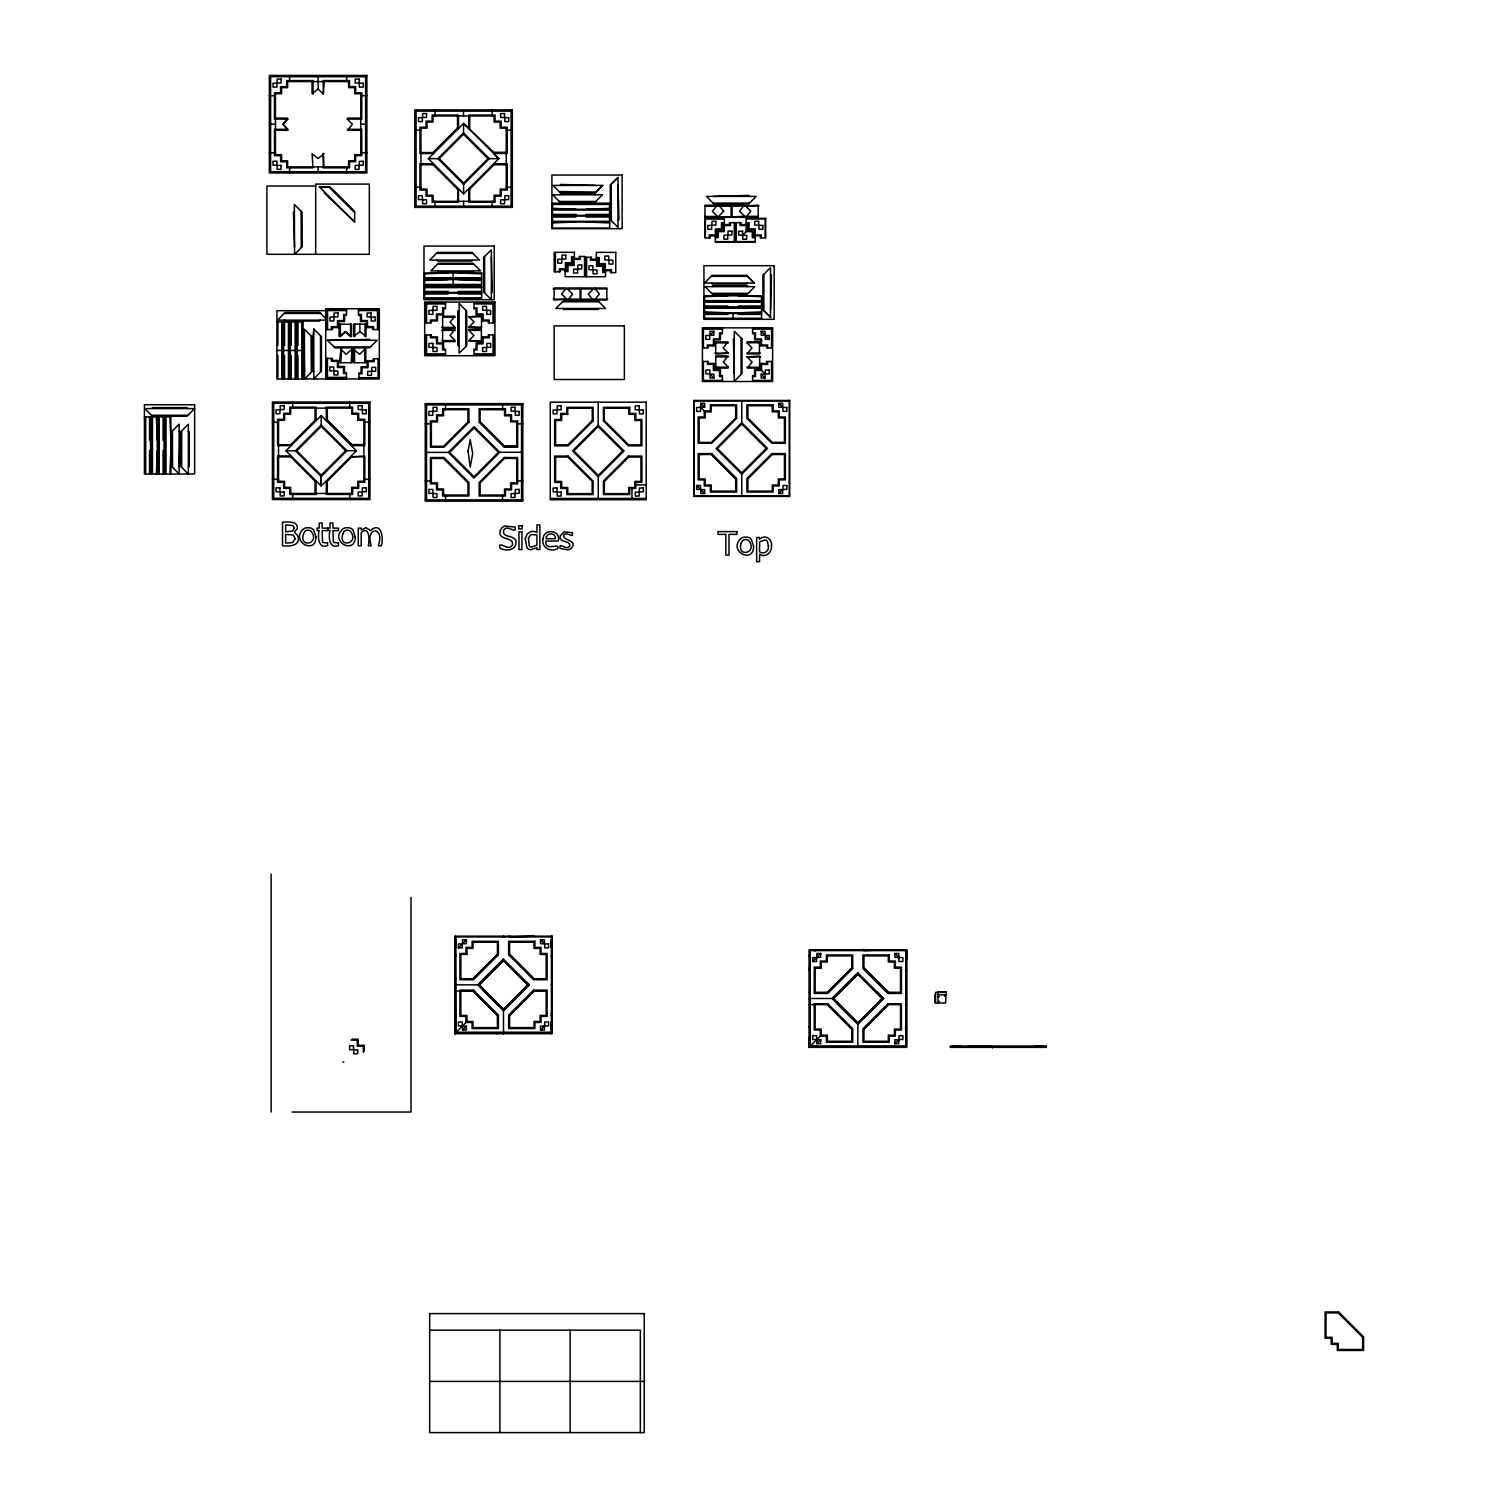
<?xml version="1.0" encoding="UTF-8"?>
<svg xmlns="http://www.w3.org/2000/svg" width="1508" height="1508" viewBox="0 0 1508 1508"><rect width="100%" height="100%" fill="white"/><g stroke="black" fill="none" stroke-linecap="round" stroke-linejoin="round"><path stroke-width="1.5" d="M318.113 171.705L318.113 166.879M318.113 76.701L318.15 88.991L323.315 94.137L324.258 81.545M321.185 415.567L321.185 425.03L346.953 450.704L321.185 476.566L321.185 486.028L285.973 450.798L321.185 415.567L356.416 450.798L321.185 486.028L321.185 475.19L345.577 450.704L356.416 450.798M354.663 212.666L354.663 222.128L319.432 186.917L330.271 187.011L354.663 211.29L354.663 212.666L328.895 187.011L319.432 186.917M454.737 1033.696L454.737 936.166L552.267 936.166L552.267 1033.696L454.737 1033.696L454.737 1023.951M551.494 1032.433L455.529 1032.433L455.529 1033.696L455.529 936.166M552.267 945.912L552.267 936.166M580.844 288.952L580.844 287.971L593.04 287.971L593.417 288.952L588.309 294.06L593.04 300.167L580.844 300.167L580.844 288.952L593.417 288.952M741.766 495.925L741.766 474.191L767.534 448.442L741.766 422.674L741.766 400.939M809.061 1047.363L809.061 949.833L906.61 949.833L906.61 1047.363L809.061 1047.363L809.061 1037.598M906.553 959.578L906.553 949.833L906.553 1047.363M458.187 345.615L458.243 311.063L458.187 345.615L459.129 346.048M313.909 329.121L312.835 336.642L312.835 371.119L313.796 371.496M340.054 362.712L340.883 349.177L340.054 362.712L352.043 362.712L352.043 349.177L346.048 354.323L340.883 349.177L340.883 362.712M339.394 336.378L339.394 324.182L351.59 324.182L351.59 336.378L345.483 331.628L339.394 336.378L339.47 324.182M713.736 196.379L748.59 195.418L749.005 196.379M152.101 408.574L152.459 407.612L186.954 407.612L187.369 408.574M473.248 270.912L472.871 271.874L438.394 271.874L437.98 270.912M559.958 194.777L560.316 193.816L594.812 193.816L595.226 194.777M712.323 286.633L712.681 285.691L747.176 285.691L747.591 286.633M287.632 130.31L275.455 130.216L287.632 130.31L283.089 124.222L287.632 118.114L275.455 118.114M360.789 130.31L347.632 130.31L352.363 124.203L347.255 119.094L347.632 118.114L360.789 118.114M457.489 189.122L433.116 164.749L433.493 163.769L419.94 163.769L419.94 190.065L426.048 190.065L426.048 196.153L432.136 196.153L432.136 202.261L458.432 202.261L458.432 188.707L457.489 201.318M493.7 153.533L494.077 152.553L463.635 123.43L428.366 158.642L463.597 193.872L498.809 158.604L493.663 153.458L494.077 152.421L506.254 152.421M455.19 327.443L454.813 328.424L442.636 328.424L442.636 316.228L454.813 316.228L450.081 322.316L455.19 327.443L441.656 327.443M455.19 340.601L454.813 341.581L442.636 341.581L442.636 329.385L454.813 329.385L450.081 335.492L455.19 340.601L441.656 340.601M567.498 288.952L567.875 287.971L580.071 287.971L580.071 300.167L567.875 300.167L572.625 294.06L567.498 288.952L580.071 288.952M717.525 216.473L717.148 217.454L704.952 217.454L704.952 205.258L717.148 205.258L712.398 211.346L717.525 216.473L704.952 216.473M744.65 216.341L744.273 217.322L732.077 217.322L732.077 205.126L744.273 205.126L739.523 211.214L744.65 216.341L718.901 217.322L731.097 217.322L731.097 205.314M728.402 367.123L728.025 368.103L715.829 368.103L715.829 355.907L728.025 355.907L723.293 362.014L728.402 367.123L715.829 367.123M746.856 342.75L747.233 341.788L759.429 341.788L759.429 353.965L747.233 353.965L751.983 347.877L746.856 342.75L760.39 342.75M320.092 320.13L319.677 321.091L285.182 321.091L284.823 320.13M290.705 456.886L291.119 455.963L277.585 455.963L277.585 482.258L283.674 482.258L283.674 488.347L289.781 488.347L289.781 494.436L316.077 494.436L316.077 480.901L315.097 481.278L290.705 456.886L278.528 456.886M472.343 260.073L471.91 261.035L437.433 261.035L437.056 260.073M468.913 316.793L481.523 315.869L481.523 328.047L468.913 327.104L474.077 321.958L468.913 316.793L481.523 316.793M560.241 185.409L560.656 184.447L595.509 185.409M566.725 299.187L554.115 300.13L554.115 287.934L566.311 287.934L561.56 294.041L566.725 299.187L553.172 299.187M598.356 308.48L597.922 309.423L563.445 309.423L563.068 308.48M745.612 206.068L758.222 205.126L758.222 217.322L746.026 217.322L750.777 211.214L745.612 206.068L759.165 206.068M747.044 283.033L746.63 283.994L712.153 283.994L711.776 283.033M728.326 353.174L715.716 354.116L715.716 341.92L727.912 341.92L723.18 348.009L728.326 353.174L714.792 353.174M324.182 192.911L354.663 221.921M468.781 330.365L469.195 329.328L481.391 329.328L481.391 341.656L468.781 340.695L473.946 335.53L468.781 330.365L481.391 330.365M594.416 288.028L606.8 288.028L606.8 300.035L594.623 300.035L599.355 294.041L594.623 288.028M723.727 211.403L718.901 205.314L731.286 205.314M746.969 356.925L759.768 356.077L759.561 368.084L747.384 368.084L752.115 362.09L746.969 356.925L760.503 356.925M301.298 247.651L302.26 246.671L302.052 212.119L294.362 204.504L294.569 254.305L301.298 247.651L301.072 211.158M311.308 372.325L312.288 371.345L312.062 336.793L304.371 329.159L304.578 378.96L311.308 372.325L311.082 335.813M457.527 115.984L457.527 128.161L433.116 152.553L433.493 153.533L419.94 153.533L419.94 127.237L426.048 127.237L426.048 121.13L432.136 121.13L432.136 115.042L458.432 115.042L458.507 128.538L457.395 128.161L433.116 152.553L420.921 152.553M428.366 158.642L439.205 158.642L463.503 134.269L463.597 123.43L498.809 158.642L487.97 158.642L463.503 134.269M172.44 430.854L171.46 431.835L171.535 466.255L179.132 473.983L179.132 424.163L172.44 430.854L172.515 467.216M187.916 415.266L186.954 416.246L152.459 416.246L144.806 408.574L194.607 408.574L187.916 415.266L151.479 415.266M181.676 430.93L180.696 431.91L180.696 466.387L188.368 474.04L188.368 424.238L181.676 430.93L181.676 467.367M437.414 264.22L438.394 263.259L472.871 263.259L480.543 270.912L430.741 270.912L437.414 264.22L473.851 264.22M595.773 201.469L594.812 202.43L560.316 202.43L552.663 194.777L602.465 194.777L595.773 201.469L559.355 201.469M327.293 493.474L327.293 481.278L351.666 456.792L363.862 456.792M465.821 346.595L466.801 345.615L466.726 311.214L459.129 303.466L459.129 353.287L465.821 346.595L465.746 310.233M521.542 452.287L499.808 452.287L474.04 478.149L448.272 452.381L426.444 452.381M748.59 204.032L756.243 196.379L706.441 196.379L714.038 204.108L748.59 204.032L749.551 203.052L713.058 203.128M598.167 402.184L598.167 425.181L572.493 450.949L598.261 476.716L598.261 498.451M770.531 317.528L770.531 267.613L762.878 275.267L762.935 309.687L770.607 317.34L762.935 309.687M748.138 293.325L747.176 294.305L712.681 294.305L705.028 286.633L754.829 286.633L748.138 293.325L711.701 293.325M741.766 422.674L716.017 448.536L741.766 474.191M503.502 1033.696L503.502 1009.323L527.894 984.837L503.502 960.539L479.129 984.837L454.737 984.837M505.123 1009.078L529.27 984.837L503.502 959.163L477.753 984.837L503.502 1010.699L529.27 984.931L526.141 981.708M509.61 1015.412L533.983 990.926L546.179 990.926L546.179 1015.412L540.09 1015.412L540.09 1021.5L533.983 1021.5L533.983 1027.608L509.61 1027.608L509.61 1015.412L533.983 991.02L546.179 991.02M857.845 1046.571L857.845 1022.971L882.218 998.485L857.845 974.206L833.453 998.485L809.061 998.485L810.248 998.598M864.273 1017.881L883.594 998.485L857.845 972.83L832.077 998.485L857.845 1024.347L883.594 998.598L877.336 992.245M863.933 1029.078L888.306 1004.592L900.502 1004.686L900.502 1029.078L894.414 1029.078L894.414 1035.167L888.306 1035.167L888.306 1041.255L863.933 1041.255L863.933 1029.078L888.306 1004.686M312.062 81.545L312.062 93.722L318.15 88.991M463.597 193.872L463.597 183.034L487.97 158.642M469.685 201.318L469.685 189.122L494.077 164.749L506.254 164.749M345.483 331.628L340.374 336.755L340.374 324.182M359.884 331.59L365.992 336.322L365.992 324.126L353.796 324.126L353.796 336.322L359.884 331.59L359.884 324.126M369.63 339.375L327.556 340.412M364.804 349.159L359.677 354.286L353.588 349.536L353.588 362.712L365.784 362.712L365.784 349.536L364.804 349.159L364.804 362.712M370.459 346.878L369.479 347.858L335.078 347.933L327.406 340.261L377.226 340.261L370.459 346.878L334.097 346.953M278.528 444.709L290.705 444.709L315.097 420.317L315.097 408.121M484.596 256.454L483.634 257.434L483.691 291.987L491.363 299.658L491.363 249.838L484.596 256.454L484.671 292.967M285.973 450.798L295.436 450.798L321.185 425.03M602.672 185.409L595.076 193.005L560.656 193.081L553.002 185.409L602.804 185.409L596.056 192.025L559.487 191.573M448.272 452.381L474.04 426.613L499.808 452.287M718.487 216.473L723.651 211.308M742.294 235.568L747.176 230.667L753.284 230.667L753.284 236.775L755.225 236.775L755.225 242.091L735.772 242.091L735.772 222.637L741.088 222.637L741.088 224.579L747.176 224.579L747.176 230.667M710.004 335.228L713.906 331.326L713.906 335.228L710.004 335.228L710.004 331.326L713.906 331.326M598.261 476.716L624.029 450.949L598.167 425.181M734.396 381.166L742.068 373.513L741.993 338.942L734.321 331.289L734.207 381.09M778.788 493.531L782.69 489.629L778.788 489.629L778.788 493.531L782.69 493.531L782.69 489.629M458.357 947.872L462.259 943.97L458.357 943.97L458.357 947.872L462.259 947.872L462.259 943.97M462.504 943.725L466.406 939.823L466.406 943.725L462.504 943.725L462.504 939.823L466.406 939.823M473.022 978.73L497.414 954.451L473.022 978.937L460.845 978.843L473.022 978.73L497.414 954.451L497.414 942.255L473.022 942.255L473.022 948.362L466.933 948.362L466.933 954.451M479.356 983.329L503.502 959.163M479.129 984.931L503.502 960.539L527.894 984.837L503.502 1009.323L479.129 984.931L503.502 1009.323M466.933 1021.5L473.022 1021.5L473.022 1027.608L497.414 1027.608L497.414 1015.412L473.022 990.926L460.845 991.02L460.845 1015.412L466.933 1015.412L466.933 1021.5L455.529 1032.923L551.438 1032.923M466.406 1026.137L466.406 1030.039L462.504 1030.039L466.406 1026.137L458.357 1025.892L458.357 1021.99L462.259 1021.99L462.259 1025.892M540.524 1030.039L544.426 1026.137L544.426 1030.039L540.524 1030.039L540.524 1026.137L548.573 1025.892L548.573 1021.99L544.671 1021.99L544.671 1025.892M812.699 961.52L816.601 957.618L816.601 961.52L812.699 961.52L812.699 957.618L820.729 957.391L820.729 953.49L816.827 953.49L816.827 957.391L820.729 953.49M815.168 992.49L827.364 992.396L851.737 968.117L851.737 955.921L827.364 955.921L827.364 962.01L821.257 962.01L821.257 968.117L815.168 968.117M833.679 996.976L857.845 972.83M833.453 998.598L857.845 974.206L882.218 998.485L857.845 1022.971L833.453 998.598L857.845 1022.971M815.168 1004.592L815.168 1029.078L821.257 1029.078L821.257 1035.167L809.853 1046.571L905.78 1046.571M816.827 1043.687L820.729 1039.785L820.729 1043.687L816.827 1043.687L816.827 1039.785L820.729 1039.785M894.866 1043.687L898.768 1039.785L894.866 1039.785L894.866 1043.687L898.768 1043.687L898.994 1035.657L902.896 1035.657L902.896 1039.559L898.994 1039.559M937.938 1002.82L939.427 1001.331M944.479 996.26L945.968 994.771M592.267 420.468L567.781 444.86L555.585 444.86L555.585 420.468L561.692 420.468L561.692 414.38L567.781 414.38M827.364 992.396L851.737 968.117L827.364 992.584L815.168 992.584L815.168 968.023L821.257 968.023M617.997 177.473L611.249 184.089L611.306 220.602L617.997 227.293L617.997 177.473L610.269 185.069L610.344 219.621L611.306 220.602M938.014 997.24L939.427 996.581M294.38 211.742L293.438 212.157L294.531 247.01M304.409 336.397L303.447 336.831L304.541 371.665M617.997 220.036L618.959 219.621L617.997 184.768M491.363 292.42L492.324 291.987L491.363 257.133M734.321 338.527L733.378 338.942L734.321 373.796M458.112 311.214L459.129 310.761M188.368 466.764L189.311 466.387L189.311 431.91L188.368 431.476M179.132 466.688L180.093 431.835L179.132 431.401M770.531 310.12L771.493 275.267L770.531 274.852M533.945 936.166L509.459 936.939L509.459 935.582M863.782 949.229L863.782 950.606L888.269 949.833M269.348 95.72L275.455 95.72M360.789 95.683L366.878 95.683M416.095 111.14L511.099 111.14M347.255 119.094L361.769 119.094L361.732 92.761L355.643 92.761L355.643 86.653L349.536 86.653L349.536 80.565L323.24 80.565L323.315 94.137M270.629 124.203L275.455 124.203M360.789 124.203L365.615 124.203M347.255 129.33L361.769 129.33L361.769 155.626L355.662 155.626L355.662 161.714L349.573 161.714L349.573 167.822L323.24 167.859L323.24 153.326L324.088 166.879M414.832 130.122L420.921 130.122M506.254 130.122L512.362 130.122M269.348 152.742L275.455 152.742M360.789 152.704L366.878 152.704M494.077 152.61L506.254 152.61M493.663 153.458L507.235 153.533L507.235 127.237L501.146 127.237L501.146 121.13L495.039 121.13L495.039 115.042L468.743 115.042L468.743 128.538L469.723 128.161L469.723 115.984M493.663 163.769L494.134 164.749L493.7 163.769L507.235 163.769L507.235 190.065L501.146 190.065L501.146 196.153L495.039 196.153L495.039 202.261L468.743 202.261L468.743 188.707L469.685 189.122M420.921 164.749L433.116 164.749M315.681 186.031L266.916 186.031L266.916 254.305L369.328 254.305L369.328 184.089L315.681 184.089L315.681 254.305M414.832 187.18L420.921 187.18M506.254 187.18L512.362 187.18M422.391 199.848L426.538 199.848L426.538 203.75L422.636 203.75L422.636 199.848M552.494 204.447L609.534 204.447M416.095 206.144L511.099 206.144M718.487 206.162L744.65 206.106M704.952 206.238L717.525 206.238M552.494 208.33L575.867 209.273M609.534 208.33L586.178 209.273M552.494 214.4L575.905 214.4L575.905 215.361M609.552 214.4L586.141 214.4L586.141 215.361M745.612 216.379L758.222 216.379M552.494 217.02L575.905 217.02L575.905 216.04M609.552 217.02L586.141 217.02L586.141 216.04M724.349 218.905L705.386 218.905L705.386 237.887M746.196 218.867L765.668 218.867M724.349 222.769L721.465 222.769L721.465 228.858L715.376 228.858L715.376 234.946L709.269 234.946L709.269 237.887M746.196 222.732L749.099 222.732L749.099 228.82L755.188 228.82L755.188 234.928L761.276 234.928L761.276 237.849M552.494 222.939L575.867 221.996M609.647 222.939L586.178 221.996M715.339 237.717L718.26 237.717L718.26 231.629L724.349 231.629L724.349 225.54L730.456 225.54L730.456 222.637M755.225 237.717L752.304 237.717L752.304 231.61L746.196 231.61L746.196 225.521L740.108 225.521L740.108 222.637M715.339 241.619L734.792 241.619M735.772 241.6L755.225 241.6M436.453 253.382L472.89 253.382L479.582 260.073L429.761 260.073L437.433 252.401L471.91 252.401L472.89 253.382M574.397 256.68L571.513 256.68L571.513 262.769L565.406 262.769L565.406 268.858L559.317 268.858L559.317 271.798M596.339 257.548L599.26 257.548L599.26 263.636L605.368 263.636L605.368 269.725L611.456 269.725L611.456 272.628M565.18 271.553L568.007 271.553L568.007 265.465L574.096 265.465L574.096 259.376L580.203 259.376L580.203 256.473M605.556 272.42L602.672 272.42L602.672 266.332L596.565 266.332L596.565 260.224L590.476 260.224L590.476 257.303M424.577 273.872L447.951 272.929M481.636 273.872L458.262 272.929M746.63 275.38L712.153 275.38L704.481 283.033L754.302 283.033L746.63 275.38L754.302 283.033M711.173 276.341L747.61 276.341M424.577 277.755L481.636 277.755M424.577 280.563L447.951 279.621M481.636 280.563L458.262 279.621M424.577 284.447L481.636 284.447M424.577 287.613L481.636 287.613M553.172 288.876L566.725 288.876M594.209 288.876L606.8 288.876M424.577 291.459L447.989 291.459L447.989 292.439M481.636 291.459L458.225 291.459L458.225 292.439M424.577 294.003L447.989 294.003L447.989 293.023M481.636 294.003L458.225 294.003L458.225 293.023M704.519 296.718L727.893 295.775M761.578 296.718L738.204 295.775M424.577 297.849L481.636 297.849M567.498 299.187L580.071 299.187M580.844 299.187L593.417 299.187M594.209 299.187L607.743 299.187M704.519 300.601L761.578 300.601M562.465 301.788L598.902 301.788L605.594 308.48L555.792 308.48L563.445 300.808L597.922 300.808L598.902 301.788M704.519 302.166L761.578 302.166M426.538 303.937L445.52 303.937M474.096 303.937L493.059 303.937M704.519 306.011L727.93 306.011L727.93 306.991M761.578 306.011L738.185 306.011L738.185 306.991M445.52 307.821L442.579 307.821L442.579 313.909L436.491 313.909L436.491 320.016L430.402 320.016L430.402 322.901M474.096 307.821L477.018 307.821L477.018 313.909L483.107 313.909L483.107 320.016L489.214 320.016L489.214 322.901M704.519 308.009L761.578 308.009M325.709 310.686L276.944 310.686L276.944 378.96L379.337 378.96L379.337 308.744L325.709 308.744L325.709 378.96M346.52 310.591L327.556 310.591L327.556 329.611M358.489 310.591L377.49 310.591L377.49 329.573M704.519 311.911L727.893 312.835M761.578 311.911L738.204 312.835M284.201 313.438L320.638 313.438L327.33 320.13L277.529 320.13L285.182 312.476L319.677 312.476L320.638 313.438M346.52 314.493L343.598 314.493L343.598 320.582L337.509 320.582L337.509 326.671L331.402 326.671L331.402 329.611M358.489 314.456L361.411 314.456L361.411 320.544L367.5 320.544L367.5 326.633L373.607 326.633L373.607 329.573M704.519 314.399L727.93 314.399L727.93 313.419M761.578 314.399L738.185 314.399L738.185 313.419M442.636 317.208L455.19 317.208M704.519 318.263L761.578 318.263M276.944 321.939L283.033 321.939L283.033 378.96M468.913 327.104L481.523 327.104M722.407 328.933L703.425 328.933L703.425 347.914M752.586 328.933L772.039 328.933M469.195 329.536L481.391 329.536M441.656 330.365L455.19 330.365M761.163 331.326L765.065 331.326L765.065 335.228L761.163 335.228L761.163 331.326L765.065 335.228M722.407 332.797L719.505 332.797L719.505 338.885L713.416 338.885L713.416 344.974L707.327 344.974L707.327 347.914M752.586 332.797L755.47 332.797L755.47 338.885L761.578 338.885L761.578 344.974L767.666 344.974L767.666 347.914M765.31 335.473L769.212 335.473L769.212 339.375L765.31 339.375L765.31 335.473L769.212 339.375M468.781 340.695L481.391 340.695M715.716 342.863L728.326 342.863M276.944 345.351L277.906 345.351L277.906 321.939M283.617 345.351L284.597 345.351L284.597 321.939M290.29 345.351L291.27 345.351L291.27 321.939M296.982 345.351L297.962 345.351L297.962 321.939M445.52 349.988L442.579 349.988L442.579 343.881L436.491 343.881L436.491 337.792L430.402 337.792L430.402 334.908M474.096 349.988L477.018 349.988L477.018 343.881L483.107 343.881L483.107 337.792L489.214 337.792L489.214 334.908M276.944 350.478L281.77 350.478M283.617 350.478L288.443 350.478M290.29 350.478L295.134 350.478M296.982 350.478L301.807 350.478M746.856 353.004L760.39 353.004M426.538 353.871L445.52 353.871M474.096 353.871L493.059 353.871M276.944 355.586L277.906 355.586L277.906 378.96M283.617 355.586L284.597 355.586L284.597 378.96M290.29 355.586L291.27 355.586L291.27 378.96M296.982 355.586L297.962 355.586L297.962 378.96M715.829 356.887L728.402 356.887M379.337 358.697L373.249 358.697L373.249 360.676L367.16 360.676L367.16 366.783L361.053 366.783L361.053 372.872L359.111 372.872L359.111 378.96M746.969 367.236L759.561 367.236M760.635 369.517L754.547 369.517L754.547 375.605L752.586 375.605L752.586 380.921L772.039 380.921L772.039 361.468L766.724 361.468L766.724 363.409L760.635 363.409L760.635 369.517L765.517 374.399M346.463 373.532L343.541 373.532L343.541 367.443L337.453 367.443L337.453 361.336L331.345 361.336L331.345 358.414M359.111 373.814L362.033 373.814L362.033 367.707L368.122 367.707L368.122 361.618L374.229 361.618L374.229 358.697M710.004 374.135L713.906 374.135L713.906 378.037L710.004 378.037L710.004 374.135L713.906 378.037M761.163 374.135L765.065 374.135L765.065 378.037L761.163 378.037L761.163 374.135L765.065 378.037M722.407 376.585L719.505 376.585L719.505 370.478L713.416 370.478L713.416 364.389L707.327 364.389L707.327 361.468M752.586 376.585L755.47 376.585L755.47 370.478L761.578 370.478L761.578 364.389L767.666 364.389L767.666 361.468M346.463 377.396L327.462 377.396L327.462 358.414M359.111 377.697L378.074 377.697L378.074 358.697M703.425 380.431L722.407 380.431M752.586 380.431L771.549 380.431M694.283 400.939L789.268 400.939M700.523 407.462L696.639 407.462L696.639 411.364L700.523 411.364L700.768 403.333L704.67 403.333L704.67 407.235L700.768 407.235M778.788 403.333L782.69 403.333L782.69 407.235L778.788 407.235L778.788 403.333L782.69 407.235M425.275 404.879L522.805 404.879M567.687 408.272L592.267 408.272L592.267 420.675M433.079 411.175L436.981 411.175L436.981 407.273L433.079 407.273L432.834 415.322L428.932 415.322L428.932 411.42L432.834 411.42M705.197 411.854L711.286 411.854L711.286 405.765L735.678 405.765L735.678 417.961L711.286 442.428L699.109 442.428L699.109 417.961L705.197 417.961L705.197 411.854L700.315 406.971M144.41 416.924L150.517 416.924L150.517 473.983M357.773 420.223L363.862 420.223L363.862 444.803L351.666 444.803L327.293 420.317L327.293 408.121M272.42 422.278L278.528 422.278M363.862 422.165L369.95 422.165M425.275 423.842L431.363 423.842M516.716 423.842L522.805 423.842M170.856 440.204L169.914 416.83M150.517 440.336L149.537 440.336L149.537 416.924M157.284 440.298L156.361 416.924M164.07 440.336L163.09 440.336L163.09 416.924M351.666 444.596L351.251 445.633L364.804 445.633L364.804 419.337L358.697 419.337L358.697 413.249L352.608 413.249L352.608 407.16L326.312 407.16L326.312 420.694L327.293 420.317L351.666 444.596L363.862 444.596M516.716 446.179L504.52 446.179L480.128 421.901L480.128 409.705L504.52 409.705L504.52 415.812L510.609 415.812L510.609 421.806L516.716 421.806L516.716 446.387L504.52 446.387L480.128 421.901M150.517 450.572L149.537 450.572L149.537 473.983M157.284 450.609L156.361 473.983M164.07 450.572L163.09 450.572L163.09 473.983M170.856 450.515L169.914 473.983M711.286 454.436L699.109 454.624L699.109 479.016L705.197 478.922L705.197 485.011L711.286 485.011L711.286 491.099L735.678 491.099L735.678 478.922L711.286 454.436L735.678 478.922M272.42 479.318L278.528 479.318M363.862 479.318L369.95 479.318M425.275 480.901L431.363 480.901M516.716 480.901L522.805 480.901M635.811 484.897L646.197 484.897M696.639 485.501L700.523 489.403L696.639 489.403L696.639 485.501L700.523 485.501L700.768 493.531L704.67 493.531L704.67 489.629L700.768 489.629L704.67 493.531M432.834 493.342L428.932 493.342L428.932 489.44L432.834 489.44L433.079 497.489L436.981 497.489L436.981 493.587L433.079 493.587M693.793 495.925L789.268 495.925L789.268 400.449M550.269 498.451L646.197 498.451M425.275 499.883L522.805 499.883M455.529 936.939L551.438 936.939M455.529 937.429L456.019 1032.923M455.906 939.823L455.906 947.872M540.524 939.823L544.426 939.823L544.426 943.725L540.524 943.725L540.524 939.823L544.426 943.725M551.099 939.823L551.099 947.872M809.853 950.606L905.78 950.606M809.853 951.096L810.343 1046.571M905.384 951.096L905.78 949.833L905.78 1047.363M810.248 953.49L810.248 961.52M894.866 953.49L898.768 953.49L898.994 961.52L902.896 961.52L902.896 957.618L894.866 957.391L894.866 953.49L898.768 957.391M454.737 954.357L455.906 954.451M460.845 954.451L466.933 954.357M546.179 954.451L540.09 954.451L540.09 948.362L533.983 948.362L533.983 942.255L509.61 942.255L509.61 954.451L533.983 978.937L546.179 978.843L533.983 978.73L509.61 954.451L533.983 978.937M809.061 955.921L810.286 956.072M454.737 956.411L455.906 956.411M551.099 956.411L552.267 956.411M894.414 968.023L900.502 968.023L900.502 992.584L888.306 992.584L863.933 968.117L863.933 955.921L888.306 955.921L888.306 962.01L894.414 962.01L894.414 968.117L900.502 968.117M809.061 968.117L810.248 968.117M809.061 970.059L810.248 970.059M905.384 970.059L906.553 970.059M455.906 978.73L454.737 978.73L455.906 978.937M551.494 990.926L552.267 991.02M455.529 991.02L473.022 990.926L497.414 1015.412M937.976 991.793L946.006 991.793M809.061 992.396L810.248 992.396M900.502 992.49L888.306 992.396L863.933 968.117L888.306 992.584M938.014 994.809L946.232 994.809M905.384 998.692L906.553 998.598M809.061 1004.592L827.364 1004.592L851.737 1029.078L851.737 1041.255L827.364 1041.255L827.364 1035.167L821.257 1035.167M905.384 1004.78L906.553 1004.686M454.737 1013.451L455.906 1013.451M551.099 1013.451L552.267 1013.451M551.099 1015.412L552.267 1015.412M455.906 1021.99L455.906 1030.039M551.099 1021.99L551.099 1030.039M809.061 1027.118L810.248 1027.118M905.384 1027.118L906.553 1027.118M905.384 1029.078L906.553 1029.078M455.529 1032.528L551.438 1032.528M810.248 1035.657L810.248 1043.687M352.08 1039.2L358.188 1039.2L358.188 1045.289L364.276 1045.289L364.276 1051.378M351.157 1040.162L357.245 1040.162L357.245 1046.269L363.334 1046.269L363.334 1052.358M809.853 1046.081L905.78 1046.081M950.398 1046.571L1046.326 1046.571M342.863 1062.009L343.843 1062.009M292.005 1112.037L411.005 1112.037L411.005 897.467M429.667 1330.188L640.334 1330.188L640.334 1432.6M429.667 1381.403L644.236 1381.403M315.097 420.317L316.077 420.694L316.077 407.16L289.781 407.16L289.781 413.249L283.674 413.249L283.674 419.337L277.585 419.337L277.585 445.633L291.119 445.633L290.705 444.709M327.293 481.278L326.312 480.901L326.312 494.436L352.608 494.436L352.608 488.347L358.697 488.347L358.697 482.258L364.804 482.258L364.804 455.963L351.666 456.792M457.395 128.161L458.432 128.576M324.088 153.741L318.075 158.491L312.081 153.741L313.004 167.859L286.709 167.859L286.709 161.752L280.601 161.752L280.601 155.663L274.513 155.663L274.475 129.33L288.028 129.33L282.901 124.203L288.028 119.094L274.475 119.094L274.475 92.799L280.563 92.799L280.563 86.691L286.671 86.691L286.671 80.603L313.004 80.565L313.004 94.137M352.043 349.592L351.213 362.712M345.464 331.817L350.61 336.755L350.61 324.182M345.577 450.704L321.185 426.406L296.812 450.798L321.185 475.19M741.993 338.942L741.012 337.981L741.088 374.474M700.768 403.333L704.67 407.235M439.205 158.642L463.597 183.034M320.488 335.662L321.449 336.642L321.449 371.119L313.796 378.772L313.796 328.97L320.488 335.662L320.488 372.099M295.436 450.798L321.185 476.566M836.902 1003.423L851.398 1017.919M827.364 1004.686L851.737 1029.078M482.579 989.757L498.677 1005.874M763.84 274.286L763.915 310.667M1043.442 1046.194L1035.393 1046.194M992.377 1047.947L992.377 1046.571L967.797 1046.571M961.275 1046.194L953.226 1046.194M938.014 992.377L938.014 1003.027M934.998 994.771L934.998 1002.82M815.112 949.833L815.055 951.039M809.853 949.833L809.853 1047.363M771.549 328.933L771.549 347.914M771.549 361.468L771.549 380.921M765.178 218.867L765.178 237.849M736.262 222.637L736.262 241.6M734.302 222.637L734.302 241.619M733.058 313.419L733.058 318.735M703.425 361.468L703.425 380.921M694.283 400.449L694.283 495.925M631.965 488.46L631.965 498.451M608.968 260.187L608.968 264.089L612.87 264.089L612.87 260.187L604.821 259.942L604.821 256.04L608.723 256.04L608.723 259.942M593.115 269.932L593.115 273.834L597.017 273.834L597.017 269.932L588.987 269.687L588.987 265.785L592.889 265.785L592.889 269.687M586.593 257.303L586.593 276.718M570.118 1330.188L570.118 1432.6M567.781 408.272L567.687 414.38M555.434 252.326L555.434 271.798M551.438 936.166L551.438 1033.696M546.179 954.357L546.179 978.937M521.542 404.879L521.542 499.883M511.099 109.877L511.099 207.407M503.408 1032.528L503.408 1033.696M502.579 403.616L502.579 409.705M502.579 495.058L502.579 501.146M499.902 1330.188L499.902 1432.6M497.508 1034.281L497.508 1032.923L472.928 1032.923M493.059 302.674L493.059 322.901M493.059 334.908L493.059 355.134M492.117 109.877L492.117 115.984M492.117 201.318L492.117 207.407M486.764 310.459L486.764 314.361L490.666 314.361L490.666 310.459L482.617 310.233L482.617 306.331L486.519 306.331L486.519 310.233M486.764 347.33L486.764 343.428L490.666 343.428L490.666 347.33L482.617 347.575L482.617 351.477L486.519 351.477L486.519 347.575M463.503 111.14L463.503 115.984M463.597 201.318L463.597 206.238M462.504 1026.137L462.504 1030.039M460.845 954.357L460.845 978.937M453.116 272.929L453.116 277.868M453.211 279.621L453.211 284.447M445.52 403.616L445.52 409.705M445.52 495.058L445.52 501.146M435.058 109.877L435.058 115.984M435.058 201.318L435.058 207.407M426.538 302.674L426.538 322.901M426.538 334.908L426.538 355.134M426.538 404.879L426.538 499.883M416.095 109.877L416.095 207.407M371.779 371.213L371.779 367.311L375.68 367.311L375.68 371.213L367.65 371.439L367.65 375.341L371.534 375.341L371.534 371.439M365.049 324.126L365.049 336.736M363.862 445.633L363.862 481.278L357.773 481.278L357.773 487.367L351.666 487.367L351.666 493.474L290.705 493.474L290.705 487.367L284.616 487.367L284.616 481.278L278.528 481.278L278.528 420.317L284.616 420.317L284.616 414.229L290.705 414.229L290.705 408.121L351.666 408.121L351.666 414.229L357.773 414.229L357.773 420.317M354.738 324.126L354.738 336.736M354.568 349.159L354.568 362.712M349.724 402.033L349.724 408.121M349.724 493.474L349.724 499.563M346.614 75.438L346.614 81.545M346.651 166.879L346.651 172.968M333.965 371.081L333.965 374.983L337.867 374.983L337.867 371.081L329.818 370.855L329.818 366.953L333.72 366.953L333.72 370.855M315.097 481.278L315.097 493.474M303.07 378.96L303.07 321.939L296.982 321.939L296.982 378.96M301.807 321.939L301.807 378.96M296.397 378.96L296.397 321.939L290.29 321.939L290.29 378.96M295.134 321.939L295.134 378.96M292.665 402.033L292.665 408.121M292.665 493.474L292.665 499.563M289.593 75.438L289.593 81.545M289.63 166.879L289.63 172.968M289.706 378.96L289.706 321.939L283.617 321.939L283.617 378.96M288.443 321.939L288.443 378.96M281.77 321.939L281.77 378.96M271.12 874.056L271.12 1112.037M170.856 473.983L170.856 416.83L164.749 416.83L164.749 473.983M166.012 416.83L166.012 473.983M164.07 473.983L164.07 416.924L157.982 416.924L157.982 473.983M159.245 416.924L159.245 473.983M157.284 473.983L157.284 416.924L151.196 416.924L151.196 473.983M152.459 416.924L152.459 473.983M145.692 416.924L145.692 473.983M468.046 451.099L470.213 467.065L472.701 453.625L470.213 439.563L468.046 451.099M771.436 545.858C772.322 552.173 765.442 558.337 759.58 554.265L759.58 561.673L756.62 561.673L756.62 537.489L759.58 537.489L759.58 539.336C764.481 533.794 772.756 539.072 771.436 545.858M315.926 536.961C316.133 554.624 291.214 542.465 302.316 530.081A7.05 7.05 0 0 1 306.35 527.781L309.743 527.781A6.975 6.975 0 0 1 313.777 530.062L315.926 536.961M355.191 536.961C355.398 554.624 330.478 542.465 341.581 530.081A7.05 7.05 0 0 1 345.615 527.781L349.008 527.781A6.975 6.975 0 0 1 353.042 530.062L355.191 536.961M753.566 546.33C753.774 563.992 728.854 551.834 739.957 539.449A7.05 7.05 0 0 1 743.991 537.15L747.384 537.15A6.975 6.975 0 0 1 751.418 539.449L753.566 546.33M525.236 538.658L526.895 547.649A5.674 5.674 0 0 0 530.269 549.855L536.942 547.724L536.942 549.515L539.902 549.515L539.902 524.897L536.942 524.897L536.942 532.569A8.03 8.03 0 0 0 531.08 531.532L527.348 533.832L525.236 538.658M543.125 538.733C540.731 547.461 551.023 552.87 557.922 548.441C559.6 542.088 544.369 552.154 546.009 540.995L558.262 540.995C561.259 530.024 543.691 527.894 543.125 538.733M295.248 538.676L292.571 542.616L285.653 543.106L285.653 534.416L293.325 535.02L295.248 538.676M560.373 535.679C557.998 543.408 570.948 539.77 569.666 546.066C566.763 551.287 558.299 540.882 560.165 548.46L567.687 549.836A6.748 6.748 0 0 0 571.174 548.328C578.62 540.222 563.181 540.995 563.54 535.321C566.122 530.326 574.133 539.807 572.305 532.701L564.162 531.796L560.373 535.679M298.509 538.563C298.433 546.593 288.103 546.33 282.524 545.783L282.524 522.22C287.462 521.9 299.018 520.788 297.189 529.12C291.157 533.436 298.396 533.172 298.509 538.563M500.222 530.91C497.357 540.863 514.379 536.283 512.343 544.897C509.214 552.588 497.734 539.185 499.921 548.12C505.255 551.4 515.717 550.759 515.943 542.805C516.886 534.115 501.617 538.865 503.691 530.439C506.594 523.257 517.15 535.604 515.02 527.046L504.86 526.028A7.502 7.502 0 0 0 501.353 528.497L500.222 530.91M303.523 533.964C298.791 548.497 319.941 543.879 311.609 531.853A3.996 3.996 0 0 0 309.14 530.288L306.953 530.288A4.034 4.034 0 0 0 304.465 531.853L303.523 533.964M342.787 533.964C338.056 548.497 359.206 543.879 350.874 531.853A3.996 3.996 0 0 0 348.405 530.288L346.218 530.288A4.034 4.034 0 0 0 343.73 531.853L342.787 533.964M741.163 543.332C736.432 557.866 757.582 553.266 749.25 541.221A3.996 3.996 0 0 0 746.78 539.657L744.594 539.657A4.034 4.034 0 0 0 742.106 541.221L741.163 543.332M768.364 546.198C769.325 551.249 763.783 554.793 759.58 551.853L759.58 541.843L765.272 539.939A3.167 3.167 0 0 1 767.402 541.504L768.364 546.198M528.479 537.885L529.157 545.519A3.261 3.261 0 0 0 531.325 547.065L536.942 545.217L536.942 535.02L531.005 534.511L528.479 537.885M294.135 527.989L292.835 531.023L285.653 531.796L285.653 524.897L292.948 525.519L294.135 527.989M546.462 536.754L546.009 538.714L555.359 538.714C556.226 533.285 548.139 532.041 546.462 536.754M463.484 132.893L437.829 158.642L463.597 184.41L489.365 158.642L463.503 132.893M498.432 452.287L474.04 476.754L449.667 452.381L474.04 427.989L498.432 452.287M504.52 458.375L480.128 482.862L480.128 495.058L504.52 495.058L504.52 488.95L510.609 488.95L510.609 482.862L516.716 482.862L516.716 458.375L504.52 458.375M598.167 426.576L573.869 450.949L598.261 475.34L622.653 450.949L598.167 426.576M741.766 424.05L717.393 448.536L741.766 472.815L766.158 448.442L741.766 424.05M467.951 421.901L443.559 446.274L431.363 446.274L431.363 421.901L437.471 421.901L437.471 415.812L443.559 415.812L443.559 409.705L467.951 409.705L467.951 421.901M468.913 422.278L443.974 447.216L430.44 447.216L430.44 420.921L436.528 420.921L436.528 414.832L442.617 414.832L442.617 408.725L468.913 408.725L468.913 422.278M504.106 457.527L479.167 482.485L479.167 496.019L505.463 496.019L505.463 489.93L511.551 489.93L511.551 483.842L517.659 483.842L517.659 457.527L504.106 457.527M593.096 420.883L568.158 445.84L554.624 445.84L554.624 419.526L560.712 419.526L560.712 413.437L566.801 413.437L566.801 407.349L593.096 407.349L593.096 420.883M628.365 456.076L603.426 481.014L603.426 494.567L629.722 494.567L629.722 488.46L635.811 488.46L635.811 482.372L641.899 482.372L641.899 456.076L628.365 456.076M628.742 457.056L604.35 481.429L604.35 493.625L628.742 493.625L628.742 487.518L634.83 487.518L634.83 481.429L640.938 481.429L640.938 457.056L628.742 457.056M736.658 418.338L711.701 443.277L698.166 443.277L698.166 416.981L704.255 416.981L704.255 410.892L710.362 410.892L710.362 404.785L736.658 404.785L736.658 418.338M771.832 453.588L746.894 478.526L746.894 492.079L773.189 492.079L773.189 485.991L779.278 485.991L779.278 479.883L785.385 479.883L785.385 453.588L771.832 453.588M772.247 454.53L747.874 478.922L747.874 491.099L772.247 491.099L772.247 485.011L778.354 485.011L778.354 478.922L784.443 478.922L784.443 454.53L772.247 454.53M498.394 954.828L473.437 979.766L459.902 979.766L459.902 953.471L465.991 953.471L465.991 947.382L472.098 947.382L472.098 941.294L498.394 941.294L498.394 954.828M533.568 990.096L508.63 1015.035L508.63 1028.569L534.925 1028.569L534.925 1022.481L541.014 1022.481L541.014 1016.392L547.121 1016.392L547.121 990.096L533.568 990.096M852.717 968.494L827.779 993.433L814.226 993.433L814.226 967.137L820.314 967.137L820.314 961.048L826.422 961.048L826.422 954.941L852.717 954.941L852.717 968.494M887.892 1003.744L862.953 1028.682L862.953 1042.235L889.249 1042.235L889.249 1036.147L895.356 1036.147L895.356 1030.039L901.445 1030.039L901.445 1003.744L887.892 1003.744M372.005 529.365L370.666 530.684L366.048 527.63L361.223 530.081L361.223 528.12L358.244 528.12L358.244 545.783L361.223 545.783L361.223 532.588C369.724 524.727 369.573 541.24 368.272 545.783L371.251 545.783C364.71 526.349 385.275 525.632 378.301 545.783L381.279 545.783C383.654 540.241 381.92 522.07 372.005 529.365M327.443 542.955L322.561 542.409L322.147 530.59L327.613 530.59L327.613 528.12L322.147 528.12L322.147 523.031L319.168 523.031L319.168 528.12L317.151 528.12L317.151 530.59L319.168 530.59C317.491 536.433 318.263 549.383 327.613 545.632L327.613 542.955M338.282 542.955L333.381 542.409L332.985 530.59L338.452 530.59L338.452 528.12L332.985 528.12L332.985 523.031L330.007 523.031L330.007 528.12L327.99 528.12L327.99 530.59L330.007 530.59C328.329 536.433 329.102 549.383 338.452 545.632L338.452 542.955M366.878 75.438L269.348 75.438L269.348 172.968L366.878 172.968L366.878 75.438M365.615 76.701L270.629 76.701L270.629 171.705L365.615 171.705L365.615 76.701M281.053 79.057L277.152 79.057L277.152 82.959L281.053 82.959L281.053 79.057M359.13 79.113L355.228 79.113L355.228 83.015L359.13 83.015L359.13 79.113M348.593 81.545L287.632 81.545L287.632 87.634L281.544 87.634L281.544 93.722L275.455 93.722L275.455 154.683L281.544 154.683L281.544 160.791L287.632 160.791L287.632 166.879L348.593 166.879L348.593 160.791L354.7 160.791L354.7 154.683L360.789 154.683L360.789 93.722L354.7 93.722L354.7 87.634L348.593 87.634L348.593 81.545M276.925 83.204L273.023 83.204L273.023 87.106L276.925 87.106L276.925 83.204M363.258 83.242L359.356 83.242L359.356 87.144L363.258 87.144L363.258 83.242M512.362 109.877L414.832 109.877L414.832 207.407L512.362 207.407L512.362 109.877M426.538 113.552L422.636 113.552L422.636 117.454L426.538 117.454L426.538 113.552M504.558 113.552L500.656 113.552L500.656 117.454L504.558 117.454L504.558 113.552M494.077 115.984L433.022 115.984L433.022 122.073L427.009 122.073L427.009 128.161L420.921 128.161L420.921 189.122L427.009 189.122L427.009 195.229L433.116 195.229L433.116 201.318L494.077 201.318L494.077 195.229L500.166 195.229L500.166 189.122L506.254 189.122L506.254 128.161L500.166 128.161L500.166 122.073L494.077 122.073L494.077 115.984M422.391 117.681L418.489 117.681L418.489 121.582L422.391 121.582L422.391 117.681M508.686 117.681L504.803 117.681L504.803 121.582L508.686 121.582L508.686 117.681M276.869 161.262L272.986 161.262L272.986 165.164L276.869 165.164L276.869 161.262M363.221 161.318L359.319 161.318L359.319 165.22L363.221 165.22L363.221 161.318M281.016 165.409L277.114 165.409L277.114 169.311L281.016 169.311L281.016 165.409M359.093 165.446L355.191 165.446L355.191 169.348L359.093 169.348L359.093 165.446M622.125 175.041L551.909 175.041L551.909 228.688L622.125 228.688L622.125 175.041M422.391 195.701L418.489 195.701L418.489 199.603L422.391 199.603L422.391 195.701M508.686 195.701L504.803 195.701L504.803 199.603L508.686 199.603L508.686 195.701M504.558 199.848L500.656 199.848L500.656 203.75L504.558 203.75L504.558 199.848M609.534 203.165L552.494 203.165L552.494 209.273L609.534 209.273L609.534 203.165M609.552 210.046L552.494 210.046L552.494 215.361L609.552 215.361L609.552 210.046M609.552 216.04L552.494 216.04L552.494 221.318L609.552 221.318L609.552 216.04M724.349 218.415L704.952 218.415L704.952 237.887L710.211 237.887L710.211 235.927L716.319 235.927L716.319 229.838L722.407 229.838L722.407 223.731L724.349 223.731L724.349 218.415M765.668 218.377L746.196 218.377L746.196 223.693L748.156 223.693L748.156 229.8L754.245 229.8L754.245 235.795L760.352 235.795L760.352 237.849L765.668 237.849L765.668 218.377M758.675 221.28L754.773 221.28L754.773 225.163L758.675 225.163L758.675 221.28M715.866 221.299L711.964 221.299L711.964 225.201L715.866 225.201L715.866 221.299M609.647 221.996L552.494 221.996L552.494 228.085L609.647 228.085L609.647 221.996M734.792 222.637L729.476 222.637L729.476 224.598L723.388 224.598L723.388 230.686L717.28 230.686L717.28 236.794L715.339 236.794L715.339 242.053L734.792 242.053L734.792 222.637M711.719 225.446L707.817 225.446L707.817 229.348L711.719 229.348L711.719 225.446M762.822 225.408L758.92 225.408L758.92 229.31L762.822 229.31L762.822 225.408M731.908 231.139L728.006 231.139L728.006 235.041L731.908 235.041L731.908 231.139M742.558 231.214L738.656 231.214L738.656 235.097L742.558 235.097L742.558 231.214M727.78 235.267L723.878 235.267L723.878 239.169L727.78 239.169L727.78 235.267M746.686 235.342L742.784 235.342L742.784 239.244L746.686 239.244L746.686 235.342M494.228 246.068L423.993 246.068L423.993 299.715L494.228 299.715L494.228 246.068M574.397 252.326L554.152 252.326L554.152 271.798L560.26 271.798L560.26 269.838L566.348 269.838L566.348 263.749L572.437 263.749L572.437 257.642L574.397 257.642L574.397 252.326M615.754 252.383L596.339 252.383L596.339 258.471L598.299 258.471L598.299 264.579L604.388 264.579L604.388 270.667L610.476 270.667L610.476 272.628L615.754 272.628L615.754 252.383M565.858 255.172L561.956 255.172L561.956 259.074L565.858 259.074L565.858 255.172M584.538 256.473L579.223 256.473L579.223 258.433L573.134 258.433L573.134 264.522L567.027 264.522L567.121 270.629L565.18 270.629L565.18 276.718L584.538 276.718L584.538 256.473M591.419 257.303L585.311 257.303L585.311 276.718L605.556 276.718L605.556 271.459L603.615 271.459L603.615 265.351L597.507 265.351L597.507 259.263L591.419 259.263L591.419 257.303M561.73 259.301L557.828 259.301L557.828 263.203L561.73 263.203L561.73 259.301M581.711 265.012L577.809 265.012L577.809 268.914L581.711 268.914L581.711 265.012M774.169 265.691L703.934 265.691L703.934 319.319L774.169 319.319L774.169 265.691M577.564 269.159L573.662 269.159L573.662 273.061L577.564 273.061L577.564 269.159M481.636 272.929L424.577 272.929L424.577 279.037L481.636 279.037L481.636 272.929M481.636 279.621L424.577 279.621L424.577 285.709L481.636 285.709L481.636 279.621M481.636 286.35L424.577 286.35L424.577 292.439L481.636 292.439L481.636 286.35M481.636 293.023L424.577 293.023L424.577 299.131L481.636 299.131L481.636 293.023M761.578 295.775L704.519 295.775L704.519 301.091L761.578 301.091L761.578 295.775M761.578 301.675L704.519 301.675L704.519 306.991L761.578 306.991L761.578 301.675M494.907 302.071L424.691 302.071L424.691 355.718L494.907 355.718L494.907 302.071M445.52 302.674L425.275 302.674L425.275 322.901L431.363 322.901L431.363 320.959L437.471 320.959L437.471 314.852L443.559 314.852L443.559 308.763L445.52 308.763L445.52 302.674M494.322 302.674L474.096 302.674L474.096 308.763L476.038 308.763L476.038 314.852L482.145 314.852L482.145 320.959L488.234 320.959L488.234 322.901L494.322 322.901L494.322 302.674M436.981 306.331L433.079 306.331L432.834 314.361L428.932 314.361L428.932 310.459L436.981 310.233L436.981 306.331M761.578 307.575L704.519 307.575L704.519 312.835L761.578 312.835L761.578 307.575M346.52 309.328L326.293 309.328L326.293 329.611L332.382 329.611L332.382 327.613L338.471 327.613L338.471 321.524L344.578 321.524L344.578 315.417L346.52 315.417L346.52 309.328M378.753 309.328L358.489 309.328L358.489 315.417L360.469 315.417L360.469 321.524L366.576 321.524L366.576 327.613L372.664 327.613L372.664 329.573L378.753 329.573L378.753 309.328M337.999 312.948L334.097 312.948L333.852 320.997L329.95 320.997L329.95 317.095L337.999 316.85L337.999 312.948M371.006 312.985L367.104 312.985L367.104 316.887L371.006 316.887L371.006 312.985M761.578 313.419L704.519 313.419L704.519 318.735L761.578 318.735L761.578 313.419M375.134 317.132L371.232 317.132L371.232 321.034L375.134 321.034L375.134 317.132M624.387 325.879L554.152 325.879L554.152 379.507L624.387 379.507L624.387 325.879M772.624 327.858L702.408 327.858L702.408 381.505L772.624 381.505L772.624 327.858M722.407 328.442L702.992 328.442L702.992 347.914L708.251 347.914L708.251 345.954L714.358 345.954L714.358 339.865L720.447 339.865L720.447 333.758L722.407 333.758L722.407 328.442M772.039 328.442L752.586 328.442L752.586 333.758L754.547 333.758L754.547 339.865L760.635 339.865L760.635 345.86L766.724 345.86L766.724 347.914L772.039 347.914L772.039 328.442M431.363 334.908L425.275 334.908L425.275 355.134L445.52 355.134L445.52 349.045L443.559 349.045L443.559 342.938L437.471 342.938L437.471 336.849L431.363 336.849L431.363 334.908M494.322 334.908L488.234 334.908L488.234 336.849L482.145 336.849L482.145 342.938L476.132 342.938L476.132 349.045L474.096 349.045L474.096 355.134L494.322 355.134L494.322 334.908M709.778 335.473L705.876 335.473L705.876 339.375L709.778 339.375L709.778 335.473M432.834 343.428L428.932 343.428L428.932 347.33L436.981 347.575L436.981 351.477L433.079 351.477L432.834 343.428M332.288 358.414L326.199 358.414L326.199 378.659L346.463 378.659L346.463 372.551L344.484 372.551L344.484 366.463L338.395 366.463L338.395 360.374L332.288 360.374L332.288 358.414M708.251 361.468L702.992 361.468L702.992 380.921L722.407 380.921L722.407 375.605L720.447 375.605L720.447 369.517L714.358 369.517L714.358 363.409L708.251 363.409L708.251 361.468M709.778 370.007L705.876 370.007L705.876 373.909L709.778 373.909L709.778 370.007M769.212 370.007L765.31 370.007L765.31 373.909L769.212 373.909L769.212 370.007M789.702 400.449L693.793 400.449L693.793 496.415L789.702 496.415L789.702 400.449M369.95 402.033L272.42 402.033L272.42 499.563L369.95 499.563L369.95 402.033M646.197 402.184L550.269 402.184L550.269 499.714L646.197 499.714L646.197 402.184M368.687 403.296L273.702 403.296L273.702 498.3L368.687 498.3L368.687 403.296M522.805 403.616L425.275 403.616L425.275 501.146L522.805 501.146L522.805 403.616M194.645 404.728L144.41 404.728L144.41 473.983L194.645 473.983L194.645 404.728M773.189 404.785L746.894 404.785L746.894 418.338L771.832 443.277L785.385 443.277L785.385 416.981L779.278 416.981L779.278 410.892L773.189 410.892L773.189 404.785M284.088 405.69L280.186 405.69L280.186 409.592L284.088 409.592L284.088 405.69M362.108 405.69L358.207 405.69L358.207 409.592L362.108 409.592L362.108 405.69M561.146 405.841L557.244 405.841L557.244 409.742L561.146 409.742L561.146 405.841M639.185 405.841L635.283 405.841L635.283 409.742L639.185 409.742L639.185 405.841M772.247 405.765L747.874 405.765L747.874 417.961L772.247 442.334L784.443 442.334L784.443 417.961L778.354 417.961L778.354 411.854L772.247 411.854L772.247 405.765M515.001 407.273L511.099 407.273L511.099 411.175L515.001 411.175L515.001 407.273M629.722 407.349L603.426 407.349L603.426 420.883L628.365 445.84L641.899 445.84L641.899 419.526L635.811 419.526L635.811 413.437L629.722 413.437L629.722 407.349M786.837 407.462L782.935 407.462L782.935 411.364L786.837 411.364L786.837 407.462M628.742 408.272L604.256 408.272L604.256 420.468L628.742 444.86L640.938 444.86L640.938 420.468L634.83 420.468L634.83 414.38L628.742 414.38L628.742 408.272M505.463 408.725L479.167 408.725L479.167 422.278L504.106 447.216L517.659 447.216L517.659 420.921L511.551 420.921L511.551 414.832L505.463 414.832L505.463 408.725M279.941 409.837L276.039 409.837L276.039 413.739L279.941 413.739L279.941 409.837M366.256 409.837L362.354 409.837L362.354 413.739L366.256 413.739L366.256 409.837M557.018 409.988L553.116 409.988L553.116 413.889L557.018 413.889L557.018 409.988M643.313 409.988L639.411 409.988L639.411 413.889L643.313 413.889L643.313 409.988M519.148 411.42L515.246 411.42L515.246 415.322L519.148 415.322L519.148 411.42M711.701 453.588L698.166 453.588L698.166 479.883L704.255 479.883L704.255 485.991L710.362 485.991L710.362 492.079L736.658 492.079L736.658 478.526L711.701 453.588M568.158 456.076L554.624 456.076L554.624 482.372L560.712 482.372L560.712 488.46L566.801 488.46L566.801 494.567L593.096 494.567L593.096 481.014L568.158 456.076M567.781 457.056L555.585 457.056L555.585 481.429L561.692 481.429L561.692 487.518L567.781 487.518L567.781 493.625L592.173 493.625L592.173 481.429L567.781 457.056M443.974 457.527L430.44 457.527L430.44 483.842L436.528 483.842L436.528 489.93L442.617 489.93L442.617 496.019L468.913 496.019L468.913 482.485L443.974 457.527M443.559 458.47L431.363 458.47L431.363 482.862L437.471 482.862L437.471 488.95L443.559 488.95L443.559 495.058L467.951 495.058L467.951 482.862L443.559 458.47M786.837 485.501L782.935 485.501L782.935 489.403L786.837 489.403L786.837 485.501M279.941 487.857L276.039 487.857L276.039 491.759L279.941 491.759L279.941 487.857M366.256 487.857L362.354 487.857L362.354 491.759L366.256 491.759L366.256 487.857M557.018 488.008L553.116 488.008L553.116 491.91L557.018 491.91L557.018 488.008M643.313 488.008L639.411 488.008L639.411 491.91L643.313 491.91L643.313 488.008M519.148 489.44L515.246 489.44L515.246 493.342L519.148 493.342L519.148 489.44M284.088 492.004L280.186 492.004L280.186 495.906L284.088 495.906L284.088 492.004M362.108 492.004L358.207 492.004L358.207 495.906L362.108 495.906L362.108 492.004M561.146 492.155L557.244 492.155L557.244 496.057L561.146 496.057L561.146 492.155M639.185 492.155L635.283 492.155L635.283 496.057L639.185 496.057L639.185 492.155M515.001 493.587L511.099 493.587L511.099 497.489L515.001 497.489L515.001 493.587M522.145 525.802L518.752 525.802L518.752 528.893L522.145 528.893L522.145 525.802M736.884 531.608L717.94 531.608L717.94 534.379L725.838 534.379L725.838 555.151L728.986 555.151L728.986 534.379L736.884 534.379L736.884 531.608M521.938 531.853L518.959 531.853L518.959 549.515L521.938 549.515L521.938 531.853M534.925 941.294L508.63 941.294L508.63 954.828L533.568 979.766L547.121 979.766L547.121 953.471L541.014 953.471L541.014 947.382L534.925 947.382L534.925 941.294M548.573 943.97L544.671 943.97L544.671 947.872L548.573 947.872L548.573 943.97M889.249 954.941L862.953 954.941L862.953 968.494L887.892 993.433L901.445 993.433L901.445 967.137L895.356 967.137L895.356 961.048L889.249 961.048L889.249 954.941M552.267 984.931L551.099 984.931L552.267 985.026M473.437 990.096L459.902 990.096L459.902 1016.392L465.991 1016.392L465.991 1022.481L472.098 1022.481L472.098 1028.569L498.394 1028.569L498.394 1015.035L473.437 990.096M946.232 992.377L935.582 992.377L935.582 1003.027L945.554 1003.027L946.232 992.377M827.779 1003.744L814.226 1003.744L814.226 1030.039L820.314 1030.039L820.314 1036.147L826.422 1036.147L826.422 1042.235L852.717 1042.235L852.717 1028.682L827.779 1003.744M816.601 1035.657L812.699 1035.657L812.699 1039.559L816.601 1039.559L816.601 1035.657M353.513 1045.779L349.611 1045.779L349.611 1049.681L353.513 1049.681L353.513 1045.779M1046.326 1046.194L950.398 1046.194L950.398 1047.363L1046.326 1047.363L1046.326 1046.194M357.66 1049.907L353.758 1049.907L353.758 1053.809L357.66 1053.809L357.66 1049.907M1338.633 1311.96L1325.098 1311.96L1325.098 1338.256L1331.187 1338.256L1331.187 1344.344L1337.294 1344.344L1337.294 1350.452L1363.59 1350.452L1363.59 1336.899L1338.633 1311.96M1338.218 1312.902L1326.041 1312.902L1326.041 1337.276L1332.13 1337.276L1332.13 1343.383L1338.218 1343.383L1338.218 1349.471L1362.61 1349.471L1362.61 1337.276L1338.218 1312.902M644.236 1313.619L429.667 1313.619L429.667 1432.6L644.236 1432.6L644.236 1313.619M998.39 1047.363L998.39 1046.194L998.277 1047.363M503.559 937.335L503.559 936.166L503.465 937.335"/></g></svg>
